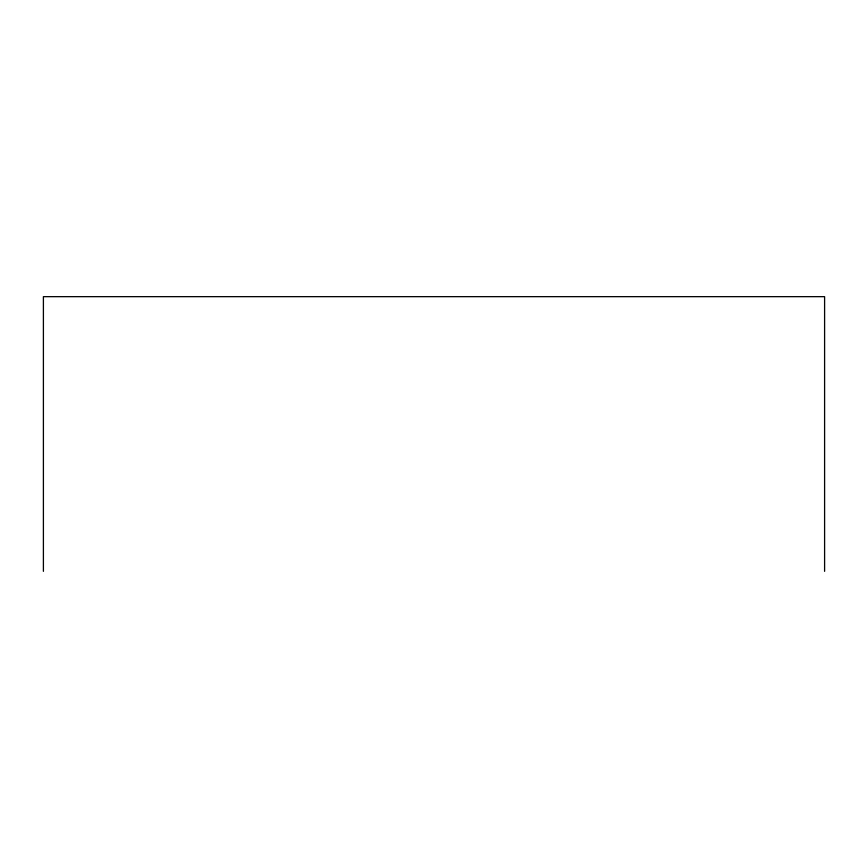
<?xml version="1.0" encoding="UTF-8"?>
<svg xmlns="http://www.w3.org/2000/svg" width="868" height="868" viewBox="0 0 868 868"><rect width="100%" height="100%" fill="white"/><g stroke="black" fill="none" stroke-linecap="round" stroke-linejoin="round"><path stroke-width="1.3" d="M824.6 571.339L824.6 296.661L43.4 296.661L43.4 571.339"/></g></svg>
